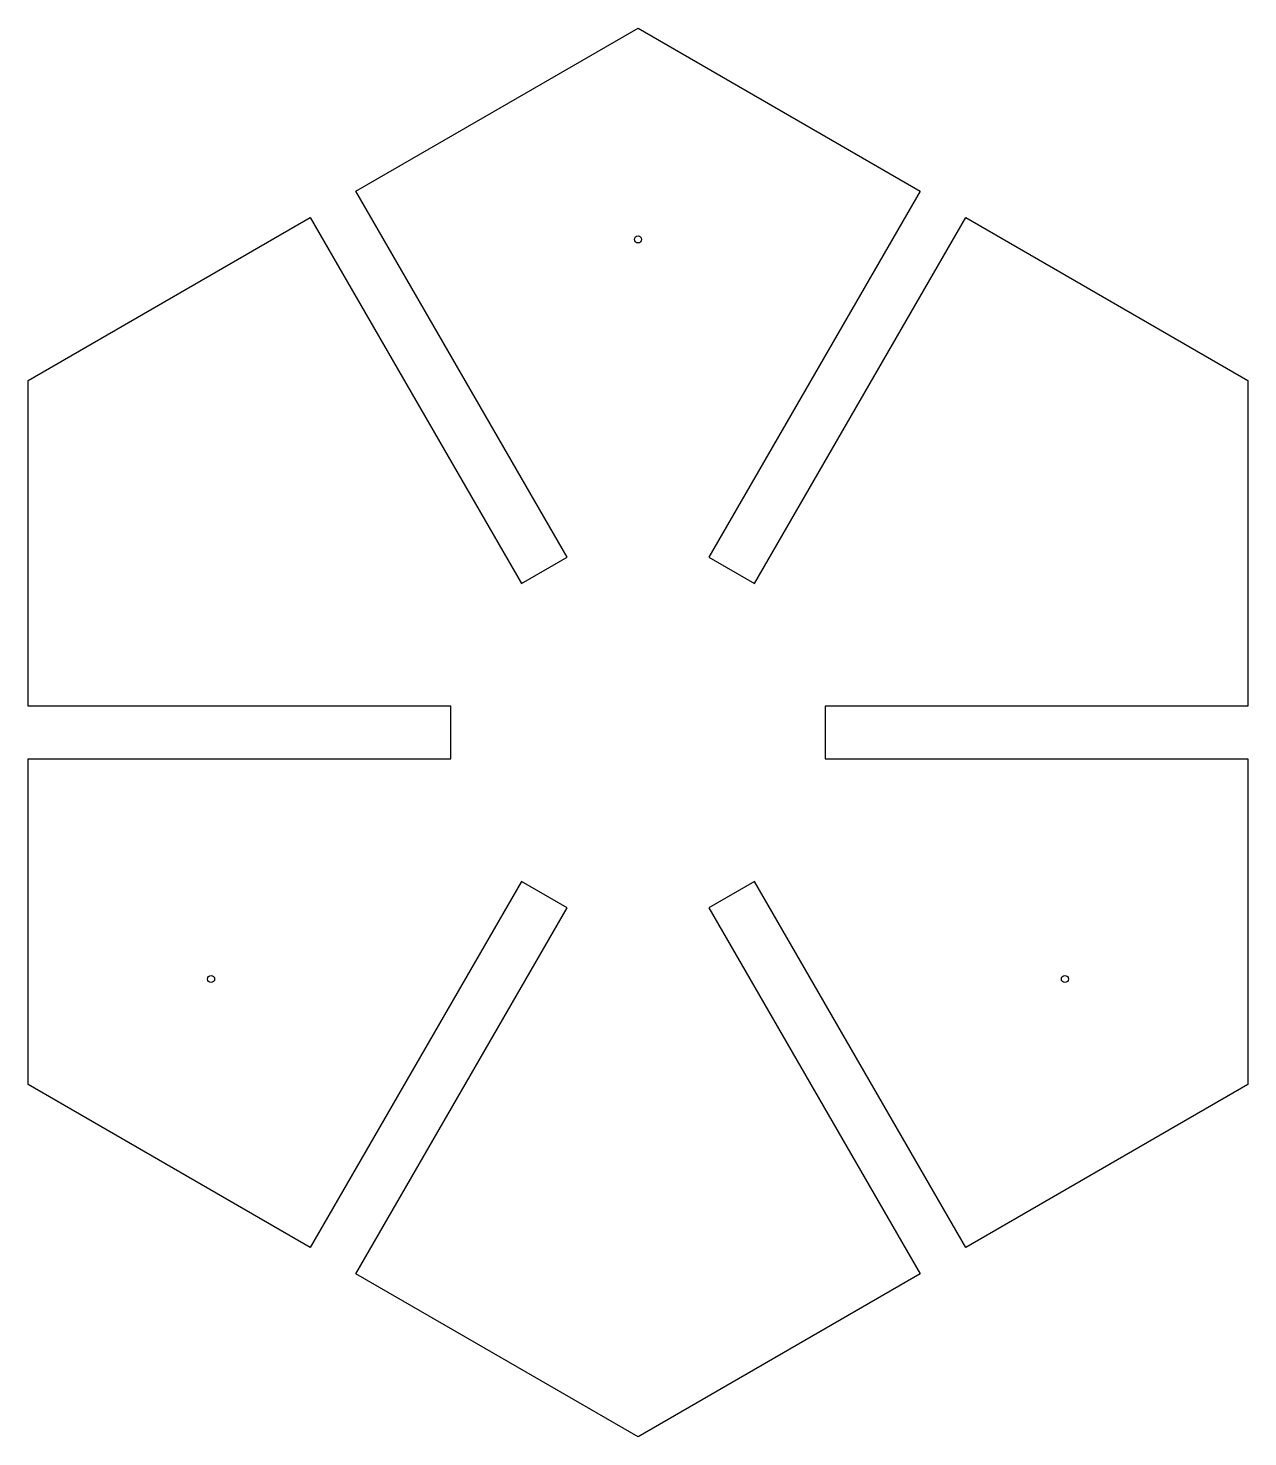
# Model space of a CAD drawing. Extents: x -173 to 173, y -200 to 200.
import ezdxf

# ---------------------------------------------------------------- set-up
doc = ezdxf.new("R2010")
doc.units = 0
doc.layers.add('Facebinder', color=7, linetype='CONTINUOUS')

msp = doc.modelspace()

# ---------------------------------------------------------------- linework, layer by layer
at = {"layer": 'Facebinder'}
for p, q in [((-80.1073, 153.75, 25), (0, 200, 25)), ((0, 200, 25), (80.1073, 153.75, 25)), ((-20.1073, 49.827, 25), (-80.1073, 153.75, 25)), ((80.1073, 153.75, 25), (20.1073, 49.827, 25)), ((-173.205, 100, 25), (-93.0977, 146.25, 25)), ((-93.0977, 146.25, 25), (-33.0977, 42.327, 25)), ((33.0977, 42.327, 25), (93.0977, 146.25, 25)), ((93.0977, 146.25, 25), (173.205, 100, 25)), ((-173.205, 7.5, 25), (-173.205, 100, 25)), ((173.205, 100, 25), (173.205, 7.5, 25)), ((-33.0977, 42.327, 25), (-20.1073, 49.827, 25)), ((20.1073, 49.827, 25), (33.0977, 42.327, 25)), ((-53.2051, 7.5, 25), (-173.205, 7.5, 25)), ((-53.2051, -7.5, 25), (-53.2051, 7.5, 25)), ((173.205, 7.5, 25), (53.2051, 7.5, 25)), ((53.2051, 7.5, 25), (53.2051, -7.5, 25)), ((-173.205, -7.5, 25), (-53.2051, -7.5, 25)), ((-173.205, -100, 25), (-173.205, -7.5, 25)), ((53.2051, -7.5, 25), (173.205, -7.5, 25)), ((173.205, -7.5, 25), (173.205, -100, 25)), ((-33.0977, -42.327, 25), (-93.0977, -146.25, 25)), ((-20.1073, -49.827, 25), (-33.0977, -42.327, 25)), ((33.0977, -42.327, 25), (20.1073, -49.827, 25)), ((93.0977, -146.25, 25), (33.0977, -42.327, 25)), ((-80.1073, -153.75, 25), (-20.1073, -49.827, 25)), ((20.1073, -49.827, 25), (80.1073, -153.75, 25)), ((-93.0977, -146.25, 25), (-173.205, -100, 25)), ((173.205, -100, 25), (93.0977, -146.25, 25)), ((0, -200, 25), (-80.1073, -153.75, 25)), ((80.1073, -153.75, 25), (0, -200, 25))]:
    msp.add_line(p, q, dxfattribs=at)
for centre in [(0, 140), (-121.244, -70), (121.244, -70)]:
    msp.add_circle(centre, 1, dxfattribs=at)

doc.saveas('drawing.dxf')
